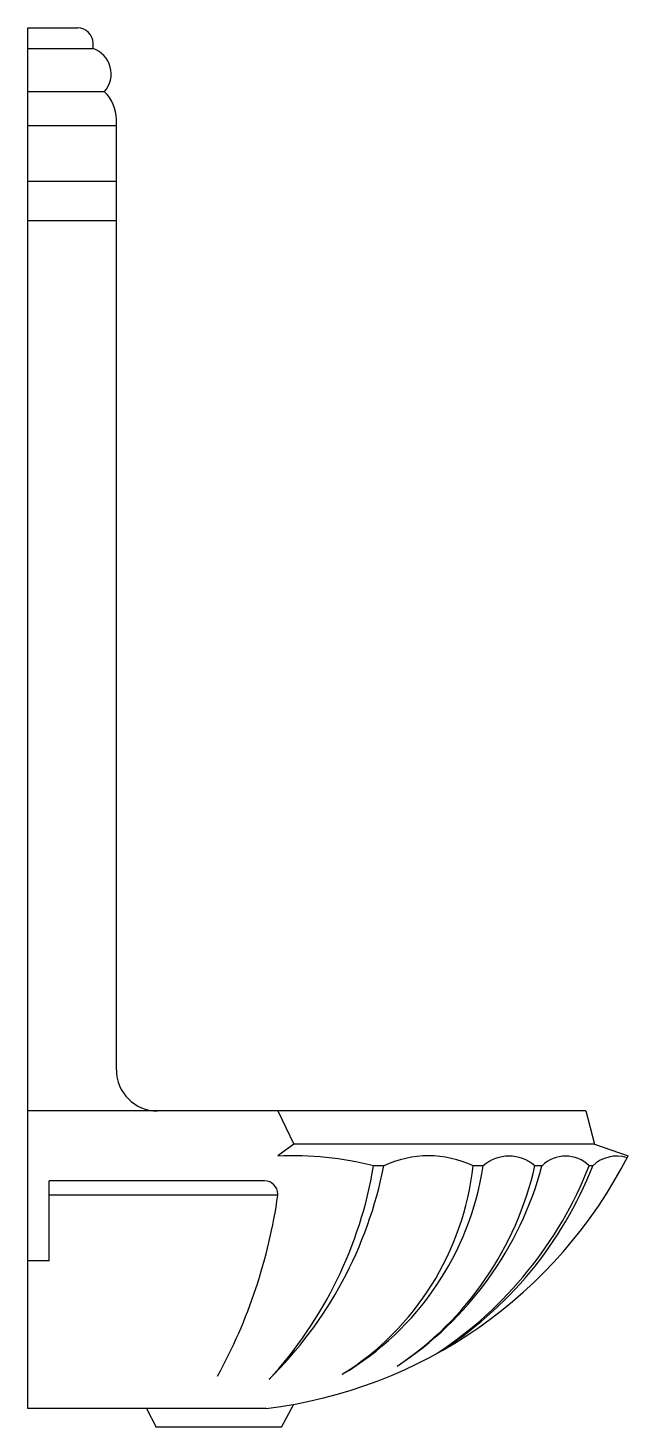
# Model space of a CAD drawing. Header units: millimetres. Extents: x -2916.608 to -2916.321, y 2965.088 to 2965.757.
import ezdxf

# ---------------------------------------------------------------- set-up
doc = ezdxf.new("R2010")
doc.units = ezdxf.units.MM
doc.header["$LTSCALE"] = 10
doc.layers.add('banheiro_louças', color=2, linetype='Continuous')

msp = doc.modelspace()

# ---------------------------------------------------------------- linework, layer by layer
at = {"layer": 'banheiro_louças'}
for p, q in [((-2916.60805, 2965.75671), (-2916.58427, 2965.75671)), ((-2916.60805, 2965.09671), (-2916.60805, 2965.75671)), ((-2916.57692, 2965.7469), (-2916.57692, 2965.74936)), ((-2916.56579, 2965.2585), (-2916.56579, 2965.71295)), ((-2916.34135, 2965.23889), (-2916.60805, 2965.23889)), ((-2916.48852, 2965.23889), (-2916.48097, 2965.22295)), ((-2916.34135, 2965.23889), (-2916.33713, 2965.22295)), ((-2916.33713, 2965.22295), (-2916.48097, 2965.22295)), ((-2916.33713, 2965.22295), (-2916.3211, 2965.21737)), ((-2916.49412, 2965.09671), (-2916.60805, 2965.09671)), ((-2916.55138, 2965.09671), (-2916.54667, 2965.08779)), ((-2916.48686, 2965.08779), (-2916.48094, 2965.09867)), ((-2916.48686, 2965.08779), (-2916.54667, 2965.08779))]:
    msp.add_line(p, q, dxfattribs=at)
at = {"layer": 'banheiro_louças', "color": 1}
for p, q in [((-2916.60805, 2965.7469), (-2916.57692, 2965.7469)), ((-2916.60805, 2965.72626), (-2916.57143, 2965.72626)), ((-2916.60805, 2965.71004), (-2916.56579, 2965.71004)), ((-2916.60805, 2965.68351), (-2916.56579, 2965.68351)), ((-2916.60805, 2965.66459), (-2916.56579, 2965.66459)), ((-2916.48097, 2965.22295), (-2916.48852, 2965.21737)), ((-2916.43788, 2965.21266), (-2916.44273, 2965.21266)), ((-2916.39032, 2965.21266), (-2916.39523, 2965.21266)), ((-2916.36223, 2965.21266), (-2916.36566, 2965.21266)), ((-2916.33796, 2965.21266), (-2916.33968, 2965.21266)), ((-2916.59795, 2965.16731), (-2916.59795, 2965.2055)), ((-2916.49495, 2965.2055), (-2916.59795, 2965.2055)), ((-2916.48857, 2965.19864), (-2916.59795, 2965.19864)), ((-2916.48857, 2965.19864), (-2916.48857, 2965.19913)), ((-2916.59795, 2965.16731), (-2916.60805, 2965.16731))]:
    msp.add_line(p, q, dxfattribs=at)
at = {"layer": 'banheiro_louças'}
for centre, radius, start, end in [((-2916.58427, 2965.74936), 0.00735, 0, 90), ((-2916.58111, 2965.73474), 0.01286, 318.78939, 71.00567), ((-2916.58432, 2965.71295), 0.01853, 0, 45.91129), ((-2916.54618, 2965.2585), 0.01961, 180, 270), ((-2916.52047, 2965.31889), 0.22373, 276.76551, 333.01487)]:
    msp.add_arc(centre, radius, start, end, dxfattribs=at)
at = {"layer": 'banheiro_louças', "color": 1}
for centre, radius, start, end in [((-2916.48219, 2965.0539), 0.16359, 76.04342, 92.21965), ((-2916.41655, 2965.1676), 0.04985, 64.6694, 115.3306), ((-2916.37799, 2965.19867), 0.01865, 48.61353, 131.38647), ((-2916.35095, 2965.20134), 0.01598, 45.11449, 134.88551), ((-2916.32657, 2965.20105), 0.01627, 71.96314, 134.46547), ((-2916.63097, 2965.25066), 0.19679, 314.62014, 348.86701), ((-2916.63983, 2965.24593), 0.19988, 317.38031, 350.41798), ((-2916.5293, 2965.23402), 0.14061, 300.59407, 351.26178), ((-2916.52917, 2965.22722), 0.13473, 302.0182, 353.79388), ((-2916.52217, 2965.25546), 0.16556, 303.22184, 345.01717), ((-2916.51796, 2965.24689), 0.15609, 303.65204, 347.33092), ((-2916.51029, 2965.27996), 0.185, 301.98086, 338.66636), ((-2916.51836, 2965.28322), 0.19211, 303.50812, 338.45109), ((-2916.49495, 2965.19913), 0.00637, 0, 90), ((-2916.7396, 2965.23413), 0.25353, 331.21652, 351.95252)]:
    msp.add_arc(centre, radius, start, end, dxfattribs=at)

doc.saveas('drawing.dxf')
